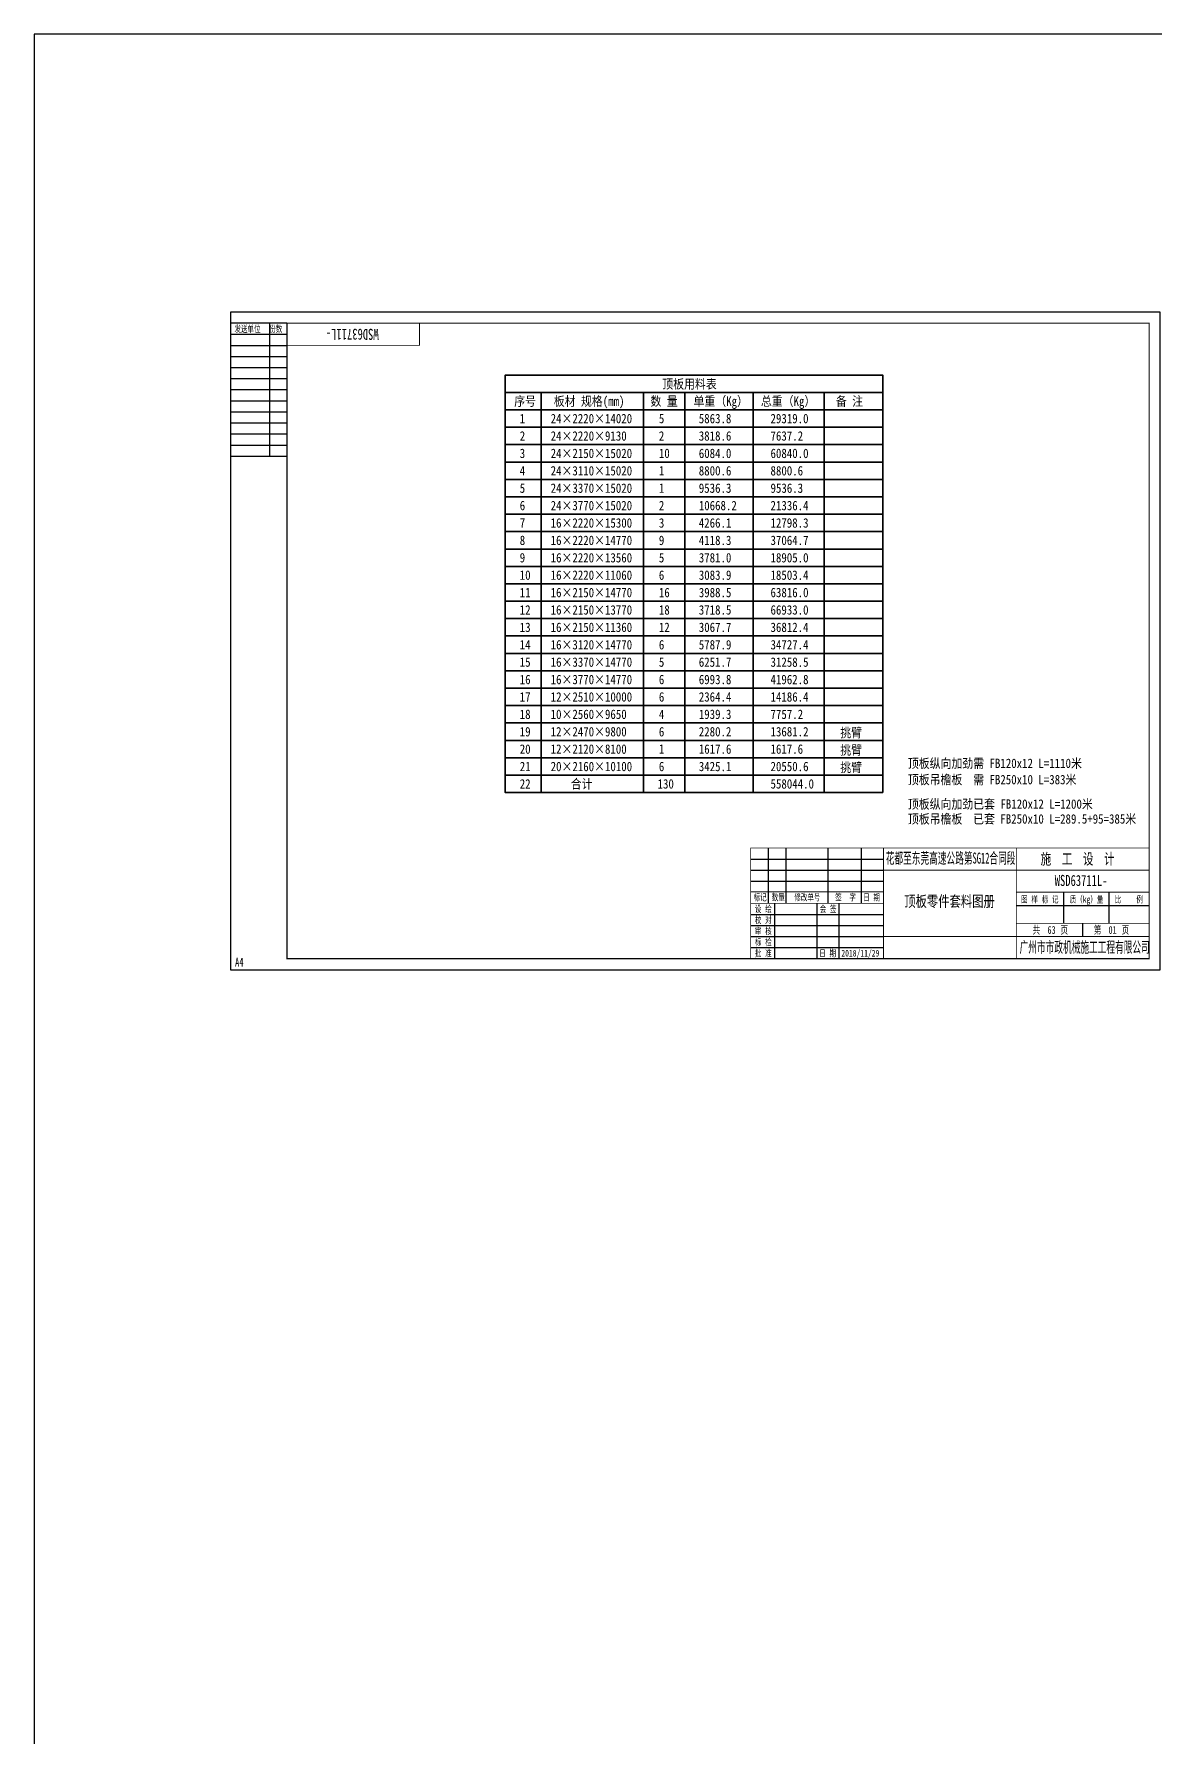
# Model space of a CAD drawing. Extents: x 1629247 to 2251351, y -601856 to -65897.
# Drawn here: x 2065548 to 2086657, y -97964 to -65897 of the extents above; entities that cross this region are included whole.
import ezdxf
from ezdxf.enums import TextEntityAlignment as Align

# ---------------------------------------------------------------- set-up
doc = ezdxf.new("R2010")
doc.units = 0
doc.header["$LTSCALE"] = 2
doc.header["$MEASUREMENT"] = 0
doc.layers.get('0').update_dxf_attribs({"linetype": 'CONTINUOUS'})
doc.layers.add('1图框轮廓', color=7, linetype='CONTINUOUS', lineweight=35)
doc.layers.add('A3', color=7, linetype='CONTINUOUS')
doc.styles.add('仿宋', font='仿宋_GB2312_1.ttf', dxfattribs={"width": 0.7})

msp = doc.modelspace()

# ---------------------------------------------------------------- linework, layer by layer
at = {"color": 8, "ltscale": 3}
msp.add_lwpolyline([(2065547.6, -218566.9), (2251350.7, -218566.9), (2251350.7, -65896.9), (2065547.6, -65896.9)], close=True, dxfattribs=at)
at = {"layer": '1图框轮廓', "color": 7, "ltscale": 3}
for points in [[(2081531.6, -72645.9), (2074422.2, -72645.9), (2074422.2, -72318.3), (2081531.6, -72318.3)], [(2081531.6, -72973.5), (2074422.2, -72973.5), (2074422.2, -72645.9), (2081531.6, -72645.9)], [(2075097.6, -80180.4), (2075097.6, -80180.4), (2075097.6, -72645.9), (2075097.6, -72645.9)], [(2077027.6, -80180.4), (2077027.6, -80180.4), (2077027.6, -72645.9), (2077027.6, -72645.9)], [(2077806.3, -80180.4), (2077806.3, -80180.4), (2077806.3, -72645.9), (2077806.3, -72645.9)], [(2079092.7, -80180.4), (2079092.7, -80180.4), (2079092.7, -72645.9), (2079092.7, -72645.9)], [(2080425, -80180.4), (2080425, -80180.4), (2080425, -72645.9), (2080425, -72645.9)], [(2081531.6, -73301), (2074422.2, -73301), (2074422.2, -72973.5), (2081531.6, -72973.5)], [(2081531.6, -73628.6), (2074422.2, -73628.6), (2074422.2, -73301), (2081531.6, -73301)], [(2081531.6, -73956.2), (2074422.2, -73956.2), (2074422.2, -73628.6), (2081531.6, -73628.6)], [(2081531.6, -74283.8), (2074422.2, -74283.8), (2074422.2, -73956.2), (2081531.6, -73956.2)], [(2081531.6, -74611.4), (2074422.2, -74611.4), (2074422.2, -74283.8), (2081531.6, -74283.8)], [(2081531.6, -74939), (2074422.2, -74939), (2074422.2, -74611.4), (2081531.6, -74611.4)], [(2081531.6, -75266.6), (2074422.2, -75266.6), (2074422.2, -74939), (2081531.6, -74939)], [(2081531.6, -75594.1), (2074422.2, -75594.1), (2074422.2, -75266.6), (2081531.6, -75266.6)], [(2081531.6, -75921.7), (2074422.2, -75921.7), (2074422.2, -75594.1), (2081531.6, -75594.1)], [(2081531.6, -76249.3), (2074422.2, -76249.3), (2074422.2, -75921.7), (2081531.6, -75921.7)], [(2081531.6, -76249.3), (2074422.2, -76249.3), (2074422.2, -76576.9), (2081531.6, -76576.9)], [(2081531.6, -76904.5), (2074422.2, -76904.5), (2074422.2, -76576.9), (2081531.6, -76576.9)], [(2081531.6, -77232.1), (2074422.2, -77232.1), (2074422.2, -76904.5), (2081531.6, -76904.5)], [(2081531.6, -77559.7), (2074422.2, -77559.7), (2074422.2, -77232.1), (2081531.6, -77232.1)], [(2081531.6, -77887.3), (2074422.2, -77887.3), (2074422.2, -77559.7), (2081531.6, -77559.7)], [(2081531.6, -78214.8), (2074422.2, -78214.8), (2074422.2, -77887.3), (2081531.6, -77887.3)], [(2081531.6, -78542.4), (2074422.2, -78542.4), (2074422.2, -78214.8), (2081531.6, -78214.8)], [(2081531.6, -78870), (2074422.2, -78870), (2074422.2, -78542.4), (2081531.6, -78542.4)], [(2081531.6, -79197.6), (2074422.2, -79197.6), (2074422.2, -78870), (2081531.6, -78870)], [(2081531.6, -79525.2), (2074422.2, -79525.2), (2074422.2, -79197.6), (2081531.6, -79197.6)], [(2081531.6, -79852.8), (2074422.2, -79852.8), (2074422.2, -79525.2), (2081531.6, -79525.2)], [(2081531.6, -80180.4), (2074422.2, -80180.4), (2074422.2, -79852.8), (2081531.6, -79852.8)]]:
    msp.add_lwpolyline(points, close=True, dxfattribs=at)
at = {"layer": 'A3', "color": 7}
for p, q in [((2070310.3, -71342.5), (2069245, -71342.5)), ((2069978.5, -71342.5), (2069978.5, -73844)), ((2069245, -71550.9), (2070310.3, -71550.9)), ((2069245, -71759.4), (2070310.3, -71759.4)), ((2069245, -71967.9), (2070310.3, -71967.9)), ((2069245, -72176.3), (2070310.3, -72176.3)), ((2069245, -72384.8), (2070310.3, -72384.8)), ((2069245, -72593.3), (2070310.3, -72593.3)), ((2069245, -72801.7), (2070310.3, -72801.7)), ((2069245, -73010.2), (2070310.3, -73010.2)), ((2069245, -73218.6), (2070310.3, -73218.6)), ((2069245, -73427.1), (2070310.3, -73427.1)), ((2069245, -73635.6), (2070310.3, -73635.6)), ((2069245, -73844), (2070310.3, -73844)), ((2079042.8, -81432.1), (2081544.4, -81432.1)), ((2079376.4, -82266), (2079376.4, -81223.7)), ((2079709.9, -82263.7), (2079709.9, -81223.7)), ((2080502.1, -82266), (2080502.1, -81223.7)), ((2081127.5, -82266), (2081127.5, -81223.7)), ((2079042.8, -81640.6), (2081544.4, -81640.6)), ((2079042.8, -81849.1), (2081544.4, -81849.1)), ((2084942.8, -82645.2), (2084942.8, -82061.5)), ((2085797, -82641.2), (2085797, -82057.5)), ((2079501.4, -83308.3), (2079501.4, -82265.6)), ((2080293.6, -83308.3), (2080293.6, -82266)), ((2080710.5, -83308.3), (2080710.5, -82266)), ((2079042.8, -82474.4), (2081544.4, -82474.4)), ((2079042.8, -82682.9), (2081544.4, -82682.9)), ((2085296.7, -82891.4), (2085296.7, -82641.2)), ((2079042.8, -82891.4), (2081544.4, -82891.4)), ((2079042.8, -83099.8), (2081544.4, -83099.8))]:
    msp.add_line(p, q, dxfattribs=at)
at = {"layer": 'A3', "color": 7, "linetype": 'Continuous'}
msp.add_line((2084046, -82307.7), (2086547.5, -82307.7), dxfattribs=at)
at = {"layer": 'A3'}
msp.add_lwpolyline([(2069245, -83516.8), (2086756, -83516.8), (2086756, -71134), (2069245, -71134)], close=True, dxfattribs=at)
for points, const_width in [([(2070310.3, -71342.5), (2086547.5, -71342.5), (2086547.5, -83308.3), (2070310.3, -83308.3), (2070310.3, -71342.5)], 20.8), ([(2070310.3, -71759.4), (2072808, -71759.4), (2072808, -71342.5)], 16.7), ([(2079042.8, -83308.3), (2079042.8, -81223.7), (2086547.5, -81223.7)], 16.7)]:
    msp.add_lwpolyline(points, dxfattribs=dict(at, const_width=const_width))
at = {"layer": 'A3', "color": 7, "linetype": 'Continuous', "const_width": 16.7}
for points in [[(2081544.4, -83308.3), (2081544.4, -81223.7)], [(2084047, -83308.3), (2084047, -81223.7)], [(2081544.4, -81640.6), (2086547.5, -81640.6)], [(2079042.8, -82050.3), (2081544.4, -82050.3)], [(2086547.5, -82057.5), (2084047, -82057.5)], [(2079042.8, -82265.6), (2081544.4, -82265.6)], [(2084047, -82642.3), (2086547.5, -82642.3)], [(2081544.4, -82891.4), (2086547.5, -82891.4)]]:
    msp.add_lwpolyline(points, dxfattribs=at)

# ---------------------------------------------------------------- texts
at = {"color": 7, "style": '仿宋', "width": 0.85}
for s, p in [('顶板用料表', (2077379.1, -72574.5)), ('序号', (2074590.5, -72898.1)), ('板材 规格(mm)', (2075334.9, -72898.1)), ('数 量', (2077156.9, -72898.1)), ('单重（Kg）', (2077967, -72898.1)), ('总重（Kg）', (2079235.8, -72898.1)), ('1', (2074694.3, -73225.7)), ('2', (2074694.3, -73553.3)), ('3', (2074694.3, -73880.9)), ('4', (2074694.3, -74208.5)), ('5', (2074694.3, -74536)), ('6', (2074694.3, -74863.6)), ('7', (2074694.3, -75191.2)), ('8', (2074694.3, -75518.8)), ('9', (2074694.3, -75846.4)), ('10', (2074694.3, -76174)), ('11', (2074694.3, -76501.6)), ('12', (2074694.3, -76829.1)), ('13', (2074694.3, -77156.7)), ('14', (2074694.3, -77484.3)), ('15', (2074694.3, -77811.9)), ('16', (2074694.3, -78139.5)), ('17', (2074694.3, -78467.1)), ('18', (2074694.3, -78794.7)), ('挑臂', (2080729.5, -79139.7)), ('挑臂', (2080729.5, -79467.3)), ('挑臂', (2080729.5, -79794.8)), ('22', (2074694.3, -80105)), ('合计', (2075655.6, -80105)), ('130', (2077290, -80105)), ('558044.0', (2079417.1, -80105))]:
    msp.add_text(s, height=176.9, dxfattribs=at).set_placement(p)
msp.add_text('备 注', height=176.9, dxfattribs=at).set_placement((2080905.4, -72809.7), align=Align.MIDDLE_CENTER)
at = {"color": 6, "style": '仿宋', "width": 0.85}
for s, height, p in [('24×2220×14020', 176.897, (2075276.6, -73225.7)), ('5', 176.9, (2077314.4, -73225.7)), ('5863.8', 176.9, (2078066.4, -73225.7)), ('29319.0', 176.9, (2079417.1, -73225.7)), ('24×2220×9130', 176.897, (2075276.6, -73553.3)), ('2', 176.9, (2077314.4, -73553.3)), ('3818.6', 176.9, (2078066.4, -73553.3)), ('7637.2', 176.9, (2079417.1, -73553.3)), ('24×2150×15020', 176.897, (2075276.6, -73880.9)), ('10', 176.9, (2077314.4, -73880.9)), ('6084.0', 176.9, (2078066.4, -73880.9)), ('60840.0', 176.9, (2079417.1, -73880.9)), ('24×3110×15020', 176.897, (2075276.6, -74208.5)), ('1', 176.9, (2077314.4, -74208.5)), ('8800.6', 176.9, (2078066.4, -74208.5)), ('8800.6', 176.9, (2079417.1, -74208.5)), ('24×3370×15020', 176.897, (2075276.6, -74536)), ('1', 176.9, (2077314.4, -74536)), ('9536.3', 176.9, (2078066.4, -74536)), ('9536.3', 176.9, (2079417.1, -74536)), ('24×3770×15020', 176.897, (2075276.6, -74863.6)), ('2', 176.9, (2077314.4, -74863.6)), ('10668.2', 176.9, (2078066.4, -74863.6)), ('21336.4', 176.9, (2079417.1, -74863.6))]:
    msp.add_text(s, height=height, dxfattribs=at).set_placement(p)
at = {"color": 42, "style": '仿宋', "width": 0.85}
for s, height, p in [('16×2220×15300', 176.897, (2075276.6, -75191.2)), ('3', 176.9, (2077314.4, -75191.2)), ('4266.1', 176.9, (2078066.4, -75191.2)), ('12798.3', 176.9, (2079417.1, -75191.2)), ('16×2220×14770', 176.897, (2075276.6, -75518.8)), ('9', 176.9, (2077314.4, -75518.8)), ('4118.3', 176.9, (2078066.4, -75518.8)), ('37064.7', 176.9, (2079417.1, -75518.8)), ('16×2220×13560', 176.897, (2075276.6, -75846.4)), ('5', 176.9, (2077314.4, -75846.4)), ('3781.0', 176.9, (2078066.4, -75846.4)), ('18905.0', 176.9, (2079417.1, -75846.4)), ('16×2220×11060', 176.897, (2075276.6, -76174)), ('6', 176.9, (2077314.4, -76174)), ('3083.9', 176.9, (2078066.4, -76174)), ('18503.4', 176.9, (2079417.1, -76174)), ('16×2150×14770', 176.897, (2075276.6, -76501.6)), ('16', 176.9, (2077314.4, -76501.6)), ('3988.5', 176.9, (2078066.4, -76501.6)), ('63816.0', 176.9, (2079417.1, -76501.6)), ('16×2150×13770', 176.897, (2075276.6, -76829.1)), ('18', 176.9, (2077314.4, -76829.1)), ('3718.5', 176.9, (2078066.4, -76829.1)), ('66933.0', 176.9, (2079417.1, -76829.1)), ('16×2150×11360', 176.897, (2075276.6, -77156.7)), ('12', 176.9, (2077314.4, -77156.7)), ('3067.7', 176.9, (2078066.4, -77156.7)), ('36812.4', 176.9, (2079417.1, -77156.7)), ('16×3120×14770', 176.897, (2075276.6, -77484.3)), ('6', 176.9, (2077314.4, -77484.3)), ('5787.9', 176.9, (2078066.4, -77484.3)), ('34727.4', 176.9, (2079417.1, -77484.3)), ('16×3370×14770', 176.897, (2075276.6, -77811.9)), ('5', 176.9, (2077314.4, -77811.9)), ('6251.7', 176.9, (2078066.4, -77811.9)), ('31258.5', 176.9, (2079417.1, -77811.9)), ('16×3770×14770', 176.897, (2075276.6, -78139.5)), ('6', 176.9, (2077314.4, -78139.5)), ('6993.8', 176.9, (2078066.4, -78139.5)), ('41962.8', 176.9, (2079417.1, -78139.5))]:
    msp.add_text(s, height=height, dxfattribs=at).set_placement(p)
at = {"color": 2, "style": '仿宋', "width": 0.85}
for s, height, p in [('12×2510×10000', 176.897, (2075276.6, -78467.1)), ('6', 176.9, (2077314.4, -78467.1)), ('2364.4  ', 176.9, (2078066.4, -78467.1)), ('14186.4', 176.9, (2079417.1, -78467.1)), ('10×2560×9650', 176.897, (2075276.6, -78794.7)), ('4', 176.9, (2077314.4, -78794.7)), ('1939.3  ', 176.9, (2078066.4, -78794.7)), ('7757.2', 176.9, (2079417.1, -78794.7)), ('顶板纵向加劲需 FB120x12 L=1110米', 176.897, (2082003.5, -79717.5)), ('顶板吊檐板  需 FB250x10 L=383米', 176.897, (2082003.5, -80024.4)), ('顶板纵向加劲已套 FB120x12 L=1200米', 176.897, (2082003.5, -80485.1)), ('顶板吊檐板  已套 FB250x10 L=289.5+95=385米', 176.897, (2082003.5, -80765))]:
    msp.add_text(s, height=height, dxfattribs=at).set_placement(p)
at = {"color": 1, "style": '仿宋', "width": 0.85}
for s, height, p in [('19', 176.9, (2074694.3, -79122.3)), ('12×2470×9800', 176.897, (2075276.6, -79122.3)), ('6', 176.9, (2077314.4, -79122.3)), ('2280.2  ', 176.9, (2078066.4, -79122.3)), ('13681.2  ', 176.9, (2079417.1, -79122.3)), ('20', 176.9, (2074694.3, -79449.8)), ('12×2120×8100', 176.897, (2075276.6, -79449.8)), ('1', 176.9, (2077314.4, -79449.8)), ('1617.6  ', 176.9, (2078066.4, -79449.8)), ('1617.6  ', 176.9, (2079417.1, -79449.8)), ('21', 176.9, (2074694.3, -79777.4)), ('20×2160×10100', 176.897, (2075276.6, -79777.4)), ('6', 176.9, (2077314.4, -79777.4)), ('3425.1  ', 176.9, (2078066.4, -79777.4)), ('20550.6  ', 176.9, (2079417.1, -79777.4))]:
    msp.add_text(s, height=height, dxfattribs=at).set_placement(p)
at = {"layer": 'A3', "color": 7, "linetype": 'Continuous', "style": '仿宋'}
for s, height, width, p in [('发送单位', 125.08, 0.7, (2069322.3, -71512)), ('份数', 125.08, 0.7, (2069977.1, -71512)), ('施  工  设  计 ', 208.464, 0.7, (2084505.1, -81533.4)), ('共     页', 145.92, 0.7, (2084353.3, -82840.3)), ('63', 145.92, 0.7, (2084634.3, -82840.3)), ('第     页', 145.92, 0.7, (2085504.4, -82840.3)), ('01', 145.92, 0.7, (2085783.5, -82840.3)), ('广州市市政机械施工工程有限公司', 208.464, 0.56, (2084108.1, -83195.1))]:
    msp.add_text(s, height=height, dxfattribs=dict(at, width=width)).set_placement(p)
at = {"layer": 'A3', "color": 7, "linetype": 'Continuous', "style": '仿宋', "width": 0.7}
msp.add_text('WSD63711L-', height=208.46, rotation=180, dxfattribs=at).set_placement((2071541, -71447.9), align=Align.CENTER)
at = {"layer": 'A3', "color": 7, "linetype": 'Continuous', "style": '仿宋'}
for s, height, width, p in [('花都至东莞高速公路第SG12合同段', 208.464, 0.56, (2082808.4, -81518.7)), ('WSD63711L-', 208.46, 0.7, (2085266.2, -81939.8)), ('标记', 125.08, 0.7, (2079221.7, -82214.8)), ('数量', 125.08, 0.7, (2079563.8, -82214.8)), ('修改单号', 125.08, 0.7, (2080110.4, -82214.8)), ('签  字', 125.08, 0.7, (2080830.1, -82214.8)), ('日 期', 125.08, 0.7, (2081319.2, -82214.8)), ('设 绘', 125.08, 0.7, (2079280.9, -82434)), ('会 签', 125.08, 0.7, (2080502.8, -82434)), ('顶板零件套料图册', 208.46, 0.75, (2082788.8, -82331.9)), ('图 样 标 记', 125.08, 0.7, (2084488.8, -82254.1)), ('质（kg）量', 125.08, 0.7, (2085368.1, -82254.1)), ('比    例', 125.08, 0.7, (2086166.1, -82254.1)), ('校 对', 125.08, 0.7, (2079280.9, -82642.5)), ('审 核', 125.08, 0.7, (2079280.9, -82851)), ('标 检', 125.08, 0.7, (2079280.9, -83059.4)), ('A4', 166.77, 0.7, (2069412.3, -83456.3)), ('批 准', 125.08, 0.7, (2079280.9, -83267.9)), ('日 期', 125.08, 0.7, (2080493.4, -83267.9))]:
    msp.add_text(s, height=height, dxfattribs=dict(at, width=width)).set_placement(p, align=Align.CENTER)
at = {"layer": 'A3', "color": 6, "linetype": 'Continuous', "style": '仿宋', "width": 0.7}
msp.add_text('2018/11/29', height=125.08, dxfattribs=at).set_placement((2081108.9, -83267.9), align=Align.CENTER)

doc.saveas('drawing.dxf')
